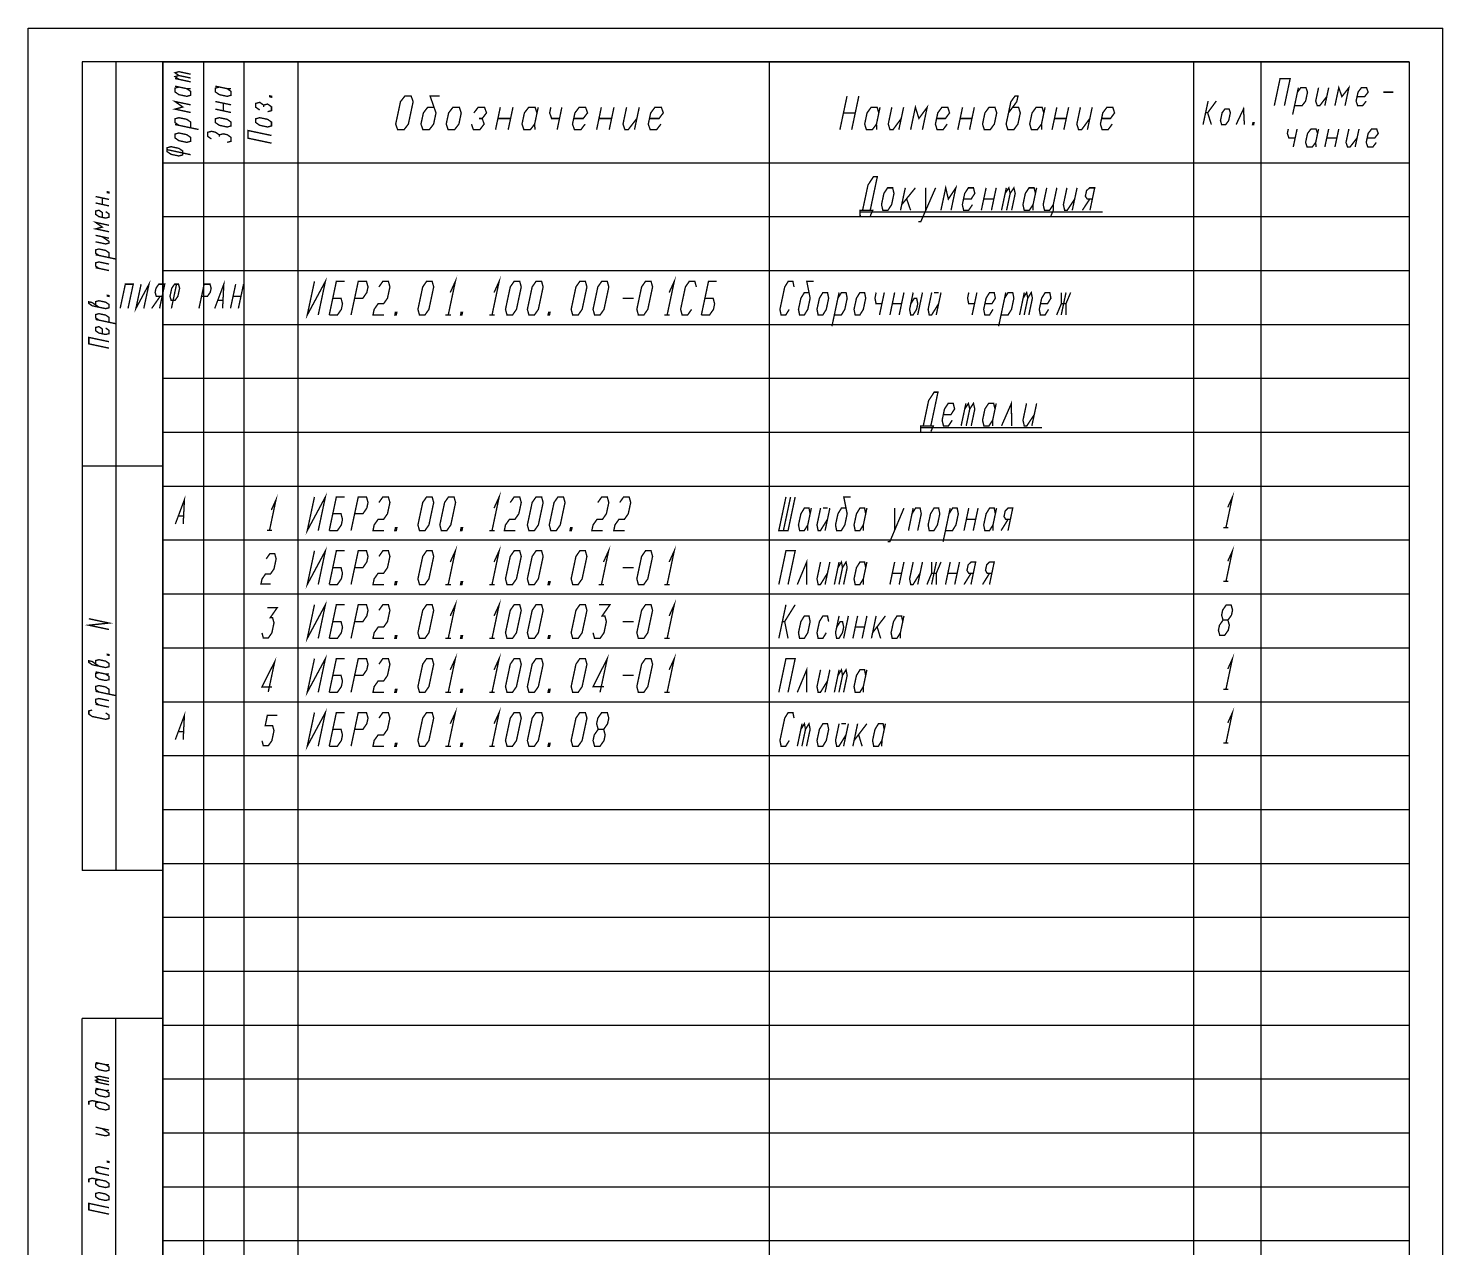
# Model space of a CAD drawing. Header units: millimetres. Extents: x 0 to 210, y 0 to 297.
# Drawn here: x 0 to 210, y 116 to 297 of the extents above; entities that cross this region are included whole.
import ezdxf

# ---------------------------------------------------------------- set-up
doc = ezdxf.new("R2010")
doc.units = ezdxf.units.MM
doc.header["$LTSCALE"] = 19.36
doc.layers.get('0').update_dxf_attribs({"linetype": 'CONTINUOUS'})

msp = doc.modelspace()

# ---------------------------------------------------------------- linework, layer by layer
at = {"color": 7, "linetype": 'CONTINUOUS'}
for p, q in [((0, 0), (0, 297)), ((0, 297), (210, 297)), ((210, 0), (210, 297)), ((20, 292), (8, 292)), ((8, 292), (8, 172)), ((13, 292), (13, 172)), ((205, 292), (20, 292)), ((20, 292), (20, 117)), ((20, 292), (20, 172)), ((20, 5), (20, 292)), ((20, 292), (205, 292)), ((26, 292), (26, 117)), ((32, 292), (32, 117)), ((40, 292), (40, 117)), ((110, 292), (110, 117)), ((173, 292), (173, 117)), ((183, 292), (183, 117)), ((205, 292), (205, 117)), ((205, 292), (205, 5)), ((205, 277), (20, 277)), ((205, 277), (20, 277)), ((20, 277), (20, 45)), ((26, 277), (26, 45)), ((32, 277), (32, 45)), ((40, 277), (40, 45)), ((110, 277), (110, 45)), ((173, 277), (173, 45)), ((183, 277), (183, 45)), ((205, 277), (205, 45)), ((205, 269), (20, 269)), ((205, 269), (20, 269)), ((205, 261), (20, 261)), ((205, 261), (20, 261)), ((205, 253), (20, 253)), ((205, 253), (20, 253)), ((205, 245), (20, 245)), ((205, 245), (20, 245)), ((205, 237), (20, 237)), ((205, 237), (20, 237)), ((20, 232), (8, 232)), ((205, 229), (20, 229)), ((205, 229), (20, 229)), ((205, 221), (20, 221)), ((205, 221), (20, 221)), ((205, 213), (20, 213)), ((205, 213), (20, 213)), ((205, 205), (20, 205)), ((205, 205), (20, 205)), ((205, 197), (20, 197)), ((205, 197), (20, 197)), ((205, 189), (20, 189)), ((205, 189), (20, 189)), ((205, 181), (20, 181)), ((205, 181), (20, 181)), ((205, 173), (20, 173)), ((205, 173), (20, 173)), ((20, 172), (8, 172)), ((205, 165), (20, 165)), ((205, 165), (20, 165)), ((205, 157), (20, 157)), ((205, 157), (20, 157)), ((20, 150), (8, 150)), ((8, 5), (8, 150)), ((13, 5), (13, 150)), ((20, 5), (20, 150)), ((205, 149), (20, 149)), ((205, 149), (20, 149)), ((205, 141), (20, 141)), ((205, 141), (20, 141)), ((205, 133), (20, 133)), ((205, 133), (20, 133)), ((205, 125), (20, 125)), ((205, 125), (20, 125)), ((205, 117), (20, 117)), ((205, 117), (20, 117))]:
    msp.add_line(p, q, dxfattribs=at)
at = {"color": 2, "linetype": 'CONTINUOUS', "const_width": 0.2}
for points in [[(22.36, 289.99), (21.78, 290.4), (22.36, 290.56), (24.11, 290.19)], [(22.36, 289.42), (21.78, 289.83), (22.36, 289.99), (24.11, 289.62)], [(24.11, 289.05), (21.78, 289.55)], [(21.78, 288.41), (23.53, 288.04), (24.11, 288.05)], [(22.36, 288.28), (21.78, 288.12), (21.78, 287.56), (22.36, 287.15), (23.53, 286.9), (24.11, 287.06), (24.11, 287.63), (23.53, 288.04)], [(27.78, 288.41), (29.53, 288.04), (30.11, 288.05)], [(28.36, 288.28), (27.78, 288.12), (27.78, 287.56), (28.36, 287.15), (29.53, 286.9), (30.11, 287.06), (30.11, 287.63), (29.53, 288.04)], [(185, 285.52), (185.85, 289.52), (187.35, 289.52), (186.5, 285.52)], [(187.72, 284.19), (188.57, 288.19)], [(188, 285.52), (189.12, 285.52), (189.64, 286.19), (189.93, 287.52), (189.69, 288.19), (188.94, 288.19), (188.43, 287.52)], [(191.57, 288.19), (191.14, 286.19), (191.38, 285.52), (191.75, 285.52), (192.78, 286.86)], [(193.07, 288.19), (192.5, 285.52)], [(194, 285.52), (194.57, 288.19), (195.03, 286.86), (196.07, 288.19), (195.5, 285.52)], [(197.28, 286.86), (198.41, 286.86), (198.93, 287.52), (198.69, 288.19), (197.94, 288.19), (197.43, 287.52), (197.14, 286.19), (197.37, 285.52), (198.12, 285.52), (198.64, 286.19)], [(24.11, 284.5), (21.78, 285), (22.94, 285.32), (21.78, 286.13), (24.11, 285.64)], [(27.78, 286.13), (30.11, 285.64)], [(28.94, 284.75), (28.94, 285.89)], [(35.53, 284.62), (36.11, 284.78), (36.11, 285.35), (35.53, 285.76), (34.94, 285.6), (34.36, 286.01), (33.78, 285.85), (33.78, 285.28), (34.36, 284.87)], [(34.94, 285.32), (34.94, 285.6)], [(36.11, 286.92), (36.11, 286.78), (35.82, 286.84), (35.82, 286.98), (36.11, 286.92)], [(54.84, 281.94), (54.55, 282.78), (55.26, 286.11), (55.91, 286.94), (56.84, 286.94), (57.14, 286.11), (56.43, 282.78), (55.78, 281.94), (54.84, 281.94)], [(60.24, 285.28), (59.3, 285.28), (58.66, 284.44), (58.3, 282.78), (58.59, 281.94), (59.53, 281.94), (60.18, 282.78), (60.53, 284.44), (59.66, 286.94), (61.06, 286.94)], [(120.5, 281.94), (121.56, 286.94)], [(123.31, 286.94), (122.25, 281.94)], [(131, 281.94), (131.71, 285.28), (132.23, 283.61), (133.46, 285.28), (132.75, 281.94)], [(145.53, 284.44), (146.76, 286.11), (146.94, 286.94), (146.5, 286.94), (145.89, 286.11), (145.18, 282.78), (145.44, 281.94), (146.31, 281.94), (146.93, 282.78), (147.28, 284.44), (147.02, 285.28), (146.15, 285.28)], [(174.42, 282.71), (175.17, 286.21)], [(174.8, 284.46), (175.1, 284.46), (176.39, 286.21)], [(201.18, 287.52), (202.68, 287.52)], [(24.11, 282.23), (24.11, 283.08), (23.53, 283.49), (22.36, 283.73), (21.78, 283.57), (21.78, 283.01), (22.36, 282.6)], [(30.11, 284.5), (27.78, 285)], [(29.53, 282.35), (30.11, 282.51), (30.11, 283.08), (29.53, 283.49), (28.36, 283.73), (27.78, 283.57), (27.78, 283.01), (28.36, 282.6), (29.53, 282.35)], [(35.53, 282.35), (36.11, 282.51), (36.11, 283.08), (35.53, 283.49), (34.36, 283.73), (33.78, 283.57), (33.78, 283.01), (34.36, 282.6), (35.53, 282.35)], [(62.05, 282.78), (62.34, 281.94), (63.28, 281.94), (63.93, 282.78), (64.28, 284.44), (63.99, 285.28), (63.05, 285.28), (62.41, 284.44), (62.05, 282.78)], [(65.8, 282.78), (66.09, 281.94), (67.03, 281.94), (67.68, 282.78), (67.39, 283.61), (68.03, 284.44), (67.74, 285.28), (66.8, 285.28), (66.16, 284.44)], [(66.92, 283.61), (67.39, 283.61)], [(69.37, 281.94), (70.08, 285.28)], [(69.73, 283.61), (71.6, 283.61)], [(71.96, 285.28), (71.25, 281.94)], [(75.53, 284.44), (75.24, 285.28), (74.3, 285.28), (73.66, 284.44), (73.3, 282.78), (73.59, 281.94), (74.53, 281.94), (75.18, 282.78)], [(75.71, 285.28), (75.18, 282.78), (75.23, 281.94)], [(77.58, 285.28), (77.41, 284.44), (77.7, 283.61), (78.87, 283.61)], [(79.22, 285.28), (78.52, 281.94)], [(80.98, 283.61), (82.39, 283.61), (83.03, 284.44), (82.74, 285.28), (81.8, 285.28), (81.16, 284.44), (80.8, 282.78), (81.09, 281.94), (82.03, 281.94), (82.68, 282.78)], [(84.38, 281.94), (85.08, 285.28)], [(84.73, 283.61), (86.6, 283.61)], [(86.96, 285.28), (86.25, 281.94)], [(88.83, 285.28), (88.3, 282.78), (88.59, 281.94), (89.06, 281.94), (90.35, 283.61)], [(90.71, 285.28), (90, 281.94)], [(92.23, 283.61), (93.64, 283.61), (94.28, 284.44), (93.99, 285.28), (93.05, 285.28), (92.41, 284.44), (92.05, 282.78), (92.34, 281.94), (93.28, 281.94), (93.93, 282.78)], [(121.03, 284.44), (122.78, 284.44)], [(126.28, 284.44), (126.02, 285.28), (125.15, 285.28), (124.53, 284.44), (124.18, 282.78), (124.44, 281.94), (125.31, 281.94), (125.93, 282.78)], [(126.46, 285.28), (125.93, 282.78), (125.97, 281.94)], [(128.21, 285.28), (127.68, 282.78), (127.94, 281.94), (128.38, 281.94), (129.6, 283.61)], [(129.96, 285.28), (129.25, 281.94)], [(134.85, 283.61), (136.17, 283.61), (136.78, 284.44), (136.52, 285.28), (135.65, 285.28), (135.03, 284.44), (134.68, 282.78), (134.94, 281.94), (135.81, 281.94), (136.43, 282.78)], [(138, 281.94), (138.71, 285.28)], [(138.35, 283.61), (140.1, 283.61)], [(140.46, 285.28), (139.75, 281.94)], [(141.68, 282.78), (141.94, 281.94), (142.81, 281.94), (143.43, 282.78), (143.78, 284.44), (143.52, 285.28), (142.65, 285.28), (142.03, 284.44), (141.68, 282.78)], [(150.78, 284.44), (150.52, 285.28), (149.65, 285.28), (149.03, 284.44), (148.68, 282.78), (148.94, 281.94), (149.81, 281.94), (150.43, 282.78)], [(150.96, 285.28), (150.43, 282.78), (150.47, 281.94)], [(152, 281.94), (152.71, 285.28)], [(152.35, 283.61), (154.1, 283.61)], [(154.46, 285.28), (153.75, 281.94)], [(156.21, 285.28), (155.68, 282.78), (155.94, 281.94), (156.38, 281.94), (157.6, 283.61)], [(157.96, 285.28), (157.25, 281.94)], [(159.35, 283.61), (160.67, 283.61), (161.28, 284.44), (161.02, 285.28), (160.15, 285.28), (159.53, 284.44), (159.18, 282.78), (159.44, 281.94), (160.31, 281.94), (160.93, 282.78)], [(175.65, 282.71), (175.1, 284.46)], [(177, 283.29), (177.18, 282.71), (177.79, 282.71), (178.22, 283.29), (178.47, 284.46), (178.29, 285.04), (177.68, 285.04), (177.25, 284.46), (177, 283.29)], [(179.33, 282.71), (180.43, 285.04), (180.55, 282.71)], [(25.28, 281.98), (21.78, 282.72)], [(23.53, 280.07), (24.11, 280.23), (24.11, 280.8), (23.53, 281.21), (22.36, 281.46), (21.78, 281.3), (21.78, 280.73), (22.36, 280.32), (23.53, 280.07)], [(29.53, 280.07), (30.11, 280.23), (30.11, 280.8), (29.53, 281.21), (28.94, 281.34), (28.36, 281.18), (27.78, 281.58), (27.19, 281.71), (26.61, 281.55), (26.61, 280.98), (27.19, 280.57)], [(36.11, 279.95), (32.61, 280.69), (32.61, 281.83), (36.11, 281.09)], [(181.93, 282.71), (181.77, 282.71), (181.84, 283), (181.99, 283), (181.93, 282.71)], [(187.07, 282.05), (186.93, 281.39), (187.16, 280.72), (188.1, 280.72)], [(188.38, 282.05), (187.81, 279.39)], [(191.43, 281.39), (191.19, 282.05), (190.44, 282.05), (189.93, 281.39), (189.64, 280.05), (189.87, 279.39), (190.63, 279.39), (191.14, 280.05)], [(191.57, 282.05), (191.14, 280.05), (191.19, 279.39)], [(192.5, 279.39), (193.07, 282.05)], [(194.57, 282.05), (194, 279.39)], [(196.07, 282.05), (195.64, 280.05), (195.87, 279.39), (196.25, 279.39), (197.28, 280.72)], [(197.57, 282.05), (197, 279.39)], [(198.78, 280.72), (199.91, 280.72), (200.43, 281.39), (200.19, 282.05), (199.44, 282.05), (198.93, 281.39), (198.64, 280.05), (198.88, 279.39), (199.63, 279.39), (200.14, 280.05)], [(20.61, 278.99), (20.61, 278.7), (21.19, 278.29), (22.36, 278.05), (22.94, 278.21), (22.94, 278.78), (22.36, 279.18), (21.19, 279.43), (20.61, 279.27), (20.61, 278.99), (24.11, 278.24)], [(28.36, 280.89), (28.36, 281.18)], [(192.78, 280.72), (194.28, 280.72)], [(123.87, 269.99), (124.67, 273.74), (125.5, 274.99), (126.06, 274.99), (125, 269.99)], [(126.68, 270.82), (126.88, 269.99), (127.63, 269.99), (128.18, 270.82), (128.53, 272.49), (128.33, 273.32), (127.58, 273.32), (127.03, 272.49), (126.68, 270.82)], [(130.21, 273.32), (129.5, 269.99)], [(129.68, 270.82), (131.71, 273.32)], [(132.15, 268.32), (132.52, 268.32), (134.71, 273.32)], [(133.21, 273.32), (133.25, 269.99)], [(135.5, 269.99), (136.21, 273.32), (136.6, 271.65), (137.71, 273.32), (137, 269.99)], [(138.85, 271.65), (139.98, 271.65), (140.53, 272.49), (140.33, 273.32), (139.58, 273.32), (139.03, 272.49), (138.68, 270.82), (138.87, 269.99), (139.62, 269.99), (140.18, 270.82)], [(141.5, 269.99), (142.21, 273.32)], [(143.71, 273.32), (143, 269.99)], [(144.5, 269.99), (145.21, 273.32)], [(145.03, 272.49), (145.58, 273.32), (145.78, 272.49), (145.25, 269.99)], [(145.78, 272.49), (146.33, 273.32), (146.53, 272.49), (146, 269.99)], [(149.53, 272.49), (149.33, 273.32), (148.58, 273.32), (148.03, 272.49), (147.68, 270.82), (147.87, 269.99), (148.62, 269.99), (149.18, 270.82)], [(149.71, 273.32), (149.18, 270.82), (149.19, 269.99)], [(151.21, 273.32), (150.68, 270.82), (150.88, 269.99), (151.63, 269.99), (152.18, 270.82), (152.19, 269.99), (151.82, 269.15)], [(152.71, 273.32), (152.18, 270.82)], [(154.21, 273.32), (153.68, 270.82), (153.87, 269.99), (154.25, 269.99), (155.35, 271.65)], [(155.71, 273.32), (155, 269.99)], [(157.63, 269.99), (158.33, 273.32), (157.58, 273.32), (157.12, 272.9), (156.94, 272.07), (157.23, 271.65), (157.98, 271.65)], [(9.99, 272.03), (11.99, 271.6)], [(11.99, 270.64), (9.99, 271.07)], [(10.99, 270.85), (10.99, 271.81)], [(11.99, 272.68), (11.99, 272.56), (11.74, 272.61), (11.74, 272.73), (11.99, 272.68)], [(130.42, 271.65), (131, 269.99)], [(141.85, 271.65), (143.35, 271.65)], [(156.5, 269.99), (157.6, 271.65)], [(10.99, 268.93), (10.99, 269.65), (10.49, 270), (9.99, 269.87), (9.99, 269.39), (10.49, 269.04), (11.49, 268.83), (11.99, 268.96), (11.99, 269.44), (11.49, 269.79)], [(123.51, 269.15), (123.5, 269.99), (125.38, 269.99), (125.01, 269.15)], [(123.5, 269.71), (159.5, 269.71)], [(11.99, 266.8), (9.99, 267.23), (10.99, 267.49), (9.99, 268.19), (11.99, 267.76)], [(9.99, 266.27), (11.99, 265.84)], [(9.99, 265.31), (11.49, 264.99), (11.99, 265.12), (11.99, 265.36), (10.99, 266.05)], [(11.99, 262.96), (11.99, 263.68), (11.49, 264.03), (10.49, 264.24), (9.99, 264.11), (9.99, 263.63), (10.49, 263.28)], [(12.99, 262.75), (9.99, 263.39)], [(10.49, 261.36), (9.99, 261.71), (9.99, 262.19), (10.49, 262.32), (11.99, 262)], [(11.99, 261.04), (9.99, 261.47)], [(13.64, 255.42), (14.41, 259.02), (15.58, 259.02), (14.81, 255.42)], [(16.75, 259.02), (15.98, 255.42), (17.92, 259.02), (17.15, 255.42)], [(19.49, 255.42), (20.26, 259.02), (19.38, 259.02), (18.96, 258.42), (18.83, 257.82), (19, 257.22), (19.87, 257.22)], [(22.01, 259.02), (21.72, 259.02), (21.3, 258.42), (21.04, 257.22), (21.21, 256.62), (21.79, 256.62), (22.21, 257.22), (22.47, 258.42), (22.3, 259.02), (22.01, 259.02), (21.25, 255.42)], [(25.34, 255.42), (26.11, 259.02), (26.98, 259.02), (27.15, 258.42), (27.02, 257.82), (26.6, 257.22), (25.72, 257.22)], [(27.68, 255.42), (29.03, 259.02), (28.85, 255.42)], [(30.02, 255.42), (30.79, 259.02)], [(31.96, 259.02), (31.19, 255.42)], [(42.49, 259.44), (41.42, 254.44), (44.11, 259.44), (43.05, 254.44)], [(44.68, 254.44), (45.74, 259.44), (46.96, 259.44)], [(47.92, 254.44), (48.99, 259.44), (50.21, 259.44), (50.44, 258.61), (50.26, 257.78), (49.68, 256.94), (48.46, 256.94)], [(52.06, 258.61), (52.64, 259.44), (53.46, 259.44), (53.69, 258.61), (53.33, 256.94), (52.75, 256.11), (51.94, 256.11), (51.35, 255.28), (51.18, 254.44), (52.8, 254.44)], [(58.08, 254.44), (57.85, 255.28), (58.56, 258.61), (59.14, 259.44), (59.96, 259.44), (60.19, 258.61), (59.48, 255.28), (58.89, 254.44), (58.08, 254.44)], [(62.65, 257.78), (63.41, 259.44), (62.35, 254.44)], [(69.15, 257.78), (69.91, 259.44), (68.85, 254.44)], [(71.08, 254.44), (70.85, 255.28), (71.56, 258.61), (72.14, 259.44), (72.96, 259.44), (73.19, 258.61), (72.48, 255.28), (71.89, 254.44), (71.08, 254.44)], [(74.33, 254.44), (74.1, 255.28), (74.81, 258.61), (75.39, 259.44), (76.21, 259.44), (76.44, 258.61), (75.73, 255.28), (75.14, 254.44), (74.33, 254.44)], [(80.83, 254.44), (80.6, 255.28), (81.31, 258.61), (81.89, 259.44), (82.71, 259.44), (82.94, 258.61), (82.23, 255.28), (81.64, 254.44), (80.83, 254.44)], [(84.08, 254.44), (83.85, 255.28), (84.56, 258.61), (85.14, 259.44), (85.96, 259.44), (86.19, 258.61), (85.48, 255.28), (84.89, 254.44), (84.08, 254.44)], [(90.58, 254.44), (90.35, 255.28), (91.06, 258.61), (91.64, 259.44), (92.46, 259.44), (92.69, 258.61), (91.98, 255.28), (91.39, 254.44), (90.58, 254.44)], [(95.15, 257.78), (95.91, 259.44), (94.85, 254.44)], [(99.19, 258.61), (98.96, 259.44), (98.14, 259.44), (97.56, 258.61), (96.85, 255.28), (97.08, 254.44), (97.89, 254.44), (98.48, 255.28)], [(99.93, 254.44), (100.99, 259.44), (102.21, 259.44)], [(113.69, 258.61), (113.52, 259.44), (112.83, 259.44), (112.31, 258.61), (111.6, 255.28), (111.77, 254.44), (112.46, 254.44), (112.98, 255.28)], [(115.91, 257.78), (115.23, 257.78), (114.71, 256.94), (114.35, 255.28), (114.52, 254.44), (115.21, 254.44), (115.73, 255.28), (116.08, 256.94), (115.58, 259.44), (116.61, 259.44)], [(10.49, 255.6), (9.49, 256.29), (8.99, 256.4), (8.99, 256.16), (9.49, 255.81), (11.49, 255.39), (11.99, 255.52), (11.99, 256), (11.49, 256.35), (10.49, 256.56), (9.99, 256.43), (9.99, 255.95)], [(11.99, 257.32), (11.99, 257.2), (11.74, 257.25), (11.74, 257.37), (11.99, 257.32)], [(18.32, 255.42), (19.58, 257.22)], [(28.23, 256.62), (28.81, 256.62)], [(30.4, 257.22), (31.57, 257.22)], [(44.68, 254.44), (45.89, 254.44), (46.48, 255.28), (46.65, 256.11), (46.43, 256.94), (45.21, 256.94)], [(88.27, 256.94), (89.89, 256.94)], [(99.93, 254.44), (101.14, 254.44), (101.73, 255.28), (101.9, 256.11), (101.68, 256.94), (100.46, 256.94)], [(117.1, 255.28), (117.27, 254.44), (117.96, 254.44), (118.48, 255.28), (118.83, 256.94), (118.66, 257.78), (117.98, 257.78), (117.46, 256.94), (117.1, 255.28)], [(119.32, 252.78), (120.38, 257.78)], [(119.68, 254.44), (120.71, 254.44), (121.23, 255.28), (121.58, 256.94), (121.41, 257.78), (120.73, 257.78), (120.21, 256.94)], [(122.6, 255.28), (122.77, 254.44), (123.46, 254.44), (123.98, 255.28), (124.33, 256.94), (124.16, 257.78), (123.48, 257.78), (122.96, 256.94), (122.6, 255.28)], [(125.88, 257.78), (125.71, 256.94), (125.87, 256.11), (126.73, 256.11)], [(127.09, 257.78), (126.38, 254.44)], [(127.93, 254.44), (128.63, 257.78)], [(128.28, 256.11), (129.65, 256.11)], [(130.01, 257.78), (129.3, 254.44)], [(131.38, 257.78), (130.85, 255.28), (131.02, 254.44), (131.36, 254.44), (131.88, 255.28), (132.06, 256.11), (131.89, 256.94), (131.55, 256.94), (131.03, 256.11)], [(132.76, 257.78), (132.05, 254.44)], [(134.13, 257.78), (133.6, 255.28), (133.77, 254.44), (134.11, 254.44), (135.15, 256.11)], [(134.48, 257.78), (135.16, 257.78)], [(135.51, 257.78), (134.8, 254.44)], [(139.63, 257.78), (139.46, 256.94), (139.62, 256.11), (140.48, 256.11)], [(140.84, 257.78), (140.13, 254.44)], [(142.03, 256.11), (143.06, 256.11), (143.58, 256.94), (143.41, 257.78), (142.73, 257.78), (142.21, 256.94), (141.85, 255.28), (142.02, 254.44), (142.71, 254.44), (143.23, 255.28)], [(144.07, 252.78), (145.13, 257.78)], [(144.43, 254.44), (145.46, 254.44), (145.98, 255.28), (146.33, 256.94), (146.16, 257.78), (145.48, 257.78), (144.96, 256.94)], [(147.18, 254.44), (147.88, 257.78)], [(147.71, 256.94), (148.23, 257.78), (148.39, 256.94), (147.86, 254.44)], [(148.39, 256.94), (148.91, 257.78), (149.08, 256.94), (148.55, 254.44)], [(150.28, 256.11), (151.31, 256.11), (151.83, 256.94), (151.66, 257.78), (150.98, 257.78), (150.46, 256.94), (150.1, 255.28), (150.27, 254.44), (150.96, 254.44), (151.48, 255.28)], [(152.68, 254.44), (153.37, 256.11), (153.38, 257.78)], [(154.07, 257.78), (153.36, 254.44)], [(153.37, 256.11), (154.06, 256.11)], [(154.76, 257.78), (154.06, 256.11), (154.05, 254.44)], [(11.99, 253.36), (11.99, 254.08), (11.49, 254.43), (10.49, 254.64), (9.99, 254.51), (9.99, 254.03), (10.49, 253.68)], [(54.63, 254.44), (54.42, 254.44), (54.51, 254.86), (54.72, 254.86), (54.63, 254.44)], [(61.94, 254.44), (62.75, 254.44)], [(64.38, 254.44), (64.18, 254.44), (64.26, 254.86), (64.47, 254.86), (64.38, 254.44)], [(68.44, 254.44), (69.25, 254.44)], [(77.38, 254.44), (77.17, 254.44), (77.26, 254.86), (77.47, 254.86), (77.38, 254.44)], [(94.44, 254.44), (95.25, 254.44)], [(12.99, 253.15), (9.99, 253.79)], [(10.99, 251.65), (10.99, 252.37), (10.49, 252.72), (9.99, 252.59), (9.99, 252.11), (10.49, 251.76), (11.49, 251.55), (11.99, 251.68), (11.99, 252.16), (11.49, 252.51)], [(11.99, 249.52), (8.99, 250.16), (8.99, 251.12), (11.99, 250.48)], [(132.88, 237.99), (133.67, 241.74), (134.5, 242.99), (135.06, 242.99), (134, 237.99)], [(139.03, 240.49), (139.58, 241.32), (139.78, 240.49), (139.25, 237.99)], [(139.78, 240.49), (140.33, 241.32), (140.53, 240.49), (140, 237.99)], [(144.5, 237.99), (145.96, 241.32), (146, 237.99)], [(135.85, 239.65), (136.98, 239.65), (137.53, 240.49), (137.33, 241.32), (136.58, 241.32), (136.03, 240.49), (135.68, 238.82), (135.88, 237.99), (136.62, 237.99), (137.18, 238.82)], [(138.5, 237.99), (139.21, 241.32)], [(143.53, 240.49), (143.33, 241.32), (142.58, 241.32), (142.03, 240.49), (141.68, 238.82), (141.88, 237.99), (142.63, 237.99), (143.18, 238.82)], [(143.71, 241.32), (143.18, 238.82), (143.19, 237.99)], [(148.21, 241.32), (147.68, 238.82), (147.87, 237.99), (148.25, 237.99), (149.35, 239.65)], [(149.71, 241.32), (149, 237.99)], [(132.51, 237.15), (132.5, 237.99), (134.38, 237.99), (134.01, 237.15)], [(132.5, 237.71), (150.5, 237.71)], [(21.83, 223.42), (23.18, 227.02), (23, 223.42)], [(36.09, 225.5), (36.77, 227), (35.82, 222.5)], [(42.49, 227.44), (41.42, 222.44), (44.11, 227.44), (43.05, 222.44)], [(44.68, 222.44), (45.74, 227.44), (46.96, 227.44)], [(47.92, 222.44), (48.99, 227.44), (50.21, 227.44), (50.44, 226.61), (50.26, 225.78), (49.68, 224.94), (48.46, 224.94)], [(52.06, 226.61), (52.64, 227.44), (53.46, 227.44), (53.69, 226.61), (53.33, 224.94), (52.75, 224.11), (51.94, 224.11), (51.35, 223.28), (51.18, 222.44), (52.8, 222.44)], [(58.08, 222.44), (57.85, 223.28), (58.56, 226.61), (59.14, 227.44), (59.96, 227.44), (60.19, 226.61), (59.48, 223.28), (58.89, 222.44), (58.08, 222.44)], [(61.33, 222.44), (61.1, 223.28), (61.81, 226.61), (62.39, 227.44), (63.21, 227.44), (63.44, 226.61), (62.73, 223.28), (62.14, 222.44), (61.33, 222.44)], [(69.15, 225.78), (69.91, 227.44), (68.85, 222.44)], [(71.56, 226.61), (72.14, 227.44), (72.96, 227.44), (73.19, 226.61), (72.83, 224.94), (72.25, 224.11), (71.44, 224.11), (70.85, 223.28), (70.68, 222.44), (72.3, 222.44)], [(74.33, 222.44), (74.1, 223.28), (74.81, 226.61), (75.39, 227.44), (76.21, 227.44), (76.44, 226.61), (75.73, 223.28), (75.14, 222.44), (74.33, 222.44)], [(77.58, 222.44), (77.35, 223.28), (78.06, 226.61), (78.64, 227.44), (79.46, 227.44), (79.69, 226.61), (78.98, 223.28), (78.39, 222.44), (77.58, 222.44)], [(84.56, 226.61), (85.14, 227.44), (85.96, 227.44), (86.19, 226.61), (85.83, 224.94), (85.25, 224.11), (84.44, 224.11), (83.85, 223.28), (83.67, 222.44), (85.3, 222.44)], [(87.81, 226.61), (88.39, 227.44), (89.21, 227.44), (89.44, 226.61), (89.08, 224.94), (88.5, 224.11), (87.69, 224.11), (87.1, 223.28), (86.93, 222.44), (88.55, 222.44)], [(112.49, 227.44), (111.43, 222.44), (112.8, 222.44), (113.86, 227.44)], [(113.18, 227.44), (112.11, 222.44)], [(121.41, 225.78), (120.73, 225.78), (120.21, 224.94), (119.85, 223.28), (120.02, 222.44), (120.71, 222.44), (121.23, 223.28), (121.58, 224.94), (121.08, 227.44), (122.11, 227.44)], [(178.09, 225.9), (178.77, 227.4), (177.82, 222.9)], [(22.38, 224.62), (22.96, 224.62)], [(44.68, 222.44), (45.89, 222.44), (46.48, 223.28), (46.65, 224.11), (46.43, 224.94), (45.21, 224.94)], [(116.08, 224.94), (115.91, 225.78), (115.23, 225.78), (114.71, 224.94), (114.35, 223.28), (114.52, 222.44), (115.21, 222.44), (115.73, 223.28)], [(116.26, 225.78), (115.73, 223.28), (115.72, 222.44)], [(117.63, 225.78), (117.1, 223.28), (117.27, 222.44), (117.61, 222.44), (118.65, 224.11)], [(117.98, 225.78), (118.66, 225.78)], [(119.01, 225.78), (118.3, 222.44)], [(124.33, 224.94), (124.16, 225.78), (123.48, 225.78), (122.96, 224.94), (122.6, 223.28), (122.77, 222.44), (123.46, 222.44), (123.98, 223.28)], [(124.51, 225.78), (123.98, 223.28), (123.97, 222.44)], [(127.57, 220.78), (127.91, 220.78), (130.01, 225.78)], [(128.63, 225.78), (128.61, 222.44)], [(130.68, 222.44), (131.38, 225.78)], [(131.21, 224.94), (131.73, 225.78), (132.41, 225.78), (132.58, 224.94), (132.05, 222.44)], [(133.6, 223.28), (133.77, 222.44), (134.46, 222.44), (134.98, 223.28), (135.33, 224.94), (135.16, 225.78), (134.48, 225.78), (133.96, 224.94), (133.6, 223.28)], [(135.82, 220.78), (136.88, 225.78)], [(136.18, 222.44), (137.21, 222.44), (137.73, 223.28), (138.08, 224.94), (137.91, 225.78), (137.23, 225.78), (136.71, 224.94)], [(138.93, 222.44), (139.63, 225.78)], [(141.01, 225.78), (140.3, 222.44)], [(143.58, 224.94), (143.41, 225.78), (142.73, 225.78), (142.21, 224.94), (141.85, 223.28), (142.02, 222.44), (142.71, 222.44), (143.23, 223.28)], [(143.76, 225.78), (143.23, 223.28), (143.22, 222.44)], [(145.46, 222.44), (146.16, 225.78), (145.48, 225.78), (145.04, 225.36), (144.87, 224.53), (145.12, 224.11), (145.81, 224.11)], [(54.63, 222.44), (54.42, 222.44), (54.51, 222.86), (54.72, 222.86), (54.63, 222.44)], [(64.38, 222.44), (64.18, 222.44), (64.26, 222.86), (64.47, 222.86), (64.38, 222.44)], [(80.63, 222.44), (80.43, 222.44), (80.51, 222.86), (80.72, 222.86), (80.63, 222.44)], [(139.28, 224.11), (140.65, 224.11)], [(144.43, 222.44), (145.47, 224.11)], [(177.45, 222.9), (178.18, 222.9)], [(35.45, 222.5), (36.18, 222.5)], [(68.44, 222.44), (69.25, 222.44)], [(35.33, 218.25), (35.86, 219), (36.59, 219), (36.8, 218.25), (36.48, 216.75), (35.95, 216), (35.22, 216), (34.7, 215.25), (34.54, 214.5), (36, 214.5)], [(42.49, 219.44), (41.42, 214.44), (44.11, 219.44), (43.05, 214.44)], [(44.68, 214.44), (45.74, 219.44), (46.96, 219.44)], [(47.92, 214.44), (48.99, 219.44), (50.21, 219.44), (50.44, 218.61), (50.26, 217.78), (49.68, 216.94), (48.46, 216.94)], [(52.06, 218.61), (52.64, 219.44), (53.46, 219.44), (53.69, 218.61), (53.33, 216.94), (52.75, 216.11), (51.94, 216.11), (51.35, 215.28), (51.18, 214.44), (52.8, 214.44)], [(58.08, 214.44), (57.85, 215.28), (58.56, 218.61), (59.14, 219.44), (59.96, 219.44), (60.19, 218.61), (59.48, 215.28), (58.89, 214.44), (58.08, 214.44)], [(62.65, 217.78), (63.41, 219.44), (62.35, 214.44)], [(69.15, 217.78), (69.91, 219.44), (68.85, 214.44)], [(71.08, 214.44), (70.85, 215.28), (71.56, 218.61), (72.14, 219.44), (72.96, 219.44), (73.19, 218.61), (72.48, 215.28), (71.89, 214.44), (71.08, 214.44)], [(74.33, 214.44), (74.1, 215.28), (74.81, 218.61), (75.39, 219.44), (76.21, 219.44), (76.44, 218.61), (75.73, 215.28), (75.14, 214.44), (74.33, 214.44)], [(80.83, 214.44), (80.6, 215.28), (81.31, 218.61), (81.89, 219.44), (82.71, 219.44), (82.94, 218.61), (82.23, 215.28), (81.64, 214.44), (80.83, 214.44)], [(85.4, 217.78), (86.16, 219.44), (85.1, 214.44)], [(90.58, 214.44), (90.35, 215.28), (91.06, 218.61), (91.64, 219.44), (92.46, 219.44), (92.69, 218.61), (91.98, 215.28), (91.39, 214.44), (90.58, 214.44)], [(95.15, 217.78), (95.91, 219.44), (94.85, 214.44)], [(111.43, 214.44), (112.49, 219.44), (113.86, 219.44), (112.8, 214.44)], [(178.09, 217.9), (178.77, 219.4), (177.82, 214.9)], [(44.68, 214.44), (45.89, 214.44), (46.48, 215.28), (46.65, 216.11), (46.43, 216.94), (45.21, 216.94)], [(88.27, 216.94), (89.89, 216.94)], [(114.18, 214.44), (115.57, 217.78), (115.55, 214.44)], [(117.63, 217.78), (117.1, 215.28), (117.27, 214.44), (117.61, 214.44), (118.65, 216.11)], [(119.01, 217.78), (118.3, 214.44)], [(119.68, 214.44), (120.38, 217.78)], [(120.21, 216.94), (120.73, 217.78), (120.89, 216.94), (120.36, 214.44)], [(120.89, 216.94), (121.41, 217.78), (121.58, 216.94), (121.05, 214.44)], [(124.33, 216.94), (124.16, 217.78), (123.48, 217.78), (122.96, 216.94), (122.6, 215.28), (122.77, 214.44), (123.46, 214.44), (123.98, 215.28)], [(124.51, 217.78), (123.98, 215.28), (123.97, 214.44)], [(127.93, 214.44), (128.63, 217.78)], [(130.01, 217.78), (129.3, 214.44)], [(131.38, 217.78), (130.85, 215.28), (131.02, 214.44), (131.36, 214.44), (132.4, 216.11)], [(132.76, 217.78), (132.05, 214.44)], [(133.43, 214.44), (134.12, 216.11), (134.13, 217.78)], [(134.82, 217.78), (134.11, 214.44)], [(135.51, 217.78), (134.81, 216.11), (134.8, 214.44)], [(136.18, 214.44), (136.88, 217.78)], [(138.26, 217.78), (137.55, 214.44)], [(139.96, 214.44), (140.66, 217.78), (139.98, 217.78), (139.54, 217.36), (139.37, 216.53), (139.62, 216.11), (140.31, 216.11)], [(142.71, 214.44), (143.41, 217.78), (142.73, 217.78), (142.29, 217.36), (142.12, 216.53), (142.37, 216.11), (143.06, 216.11)], [(54.63, 214.44), (54.42, 214.44), (54.51, 214.86), (54.72, 214.86), (54.63, 214.44)], [(61.94, 214.44), (62.75, 214.44)], [(64.38, 214.44), (64.18, 214.44), (64.26, 214.86), (64.47, 214.86), (64.38, 214.44)], [(68.44, 214.44), (69.25, 214.44)], [(77.38, 214.44), (77.17, 214.44), (77.26, 214.86), (77.47, 214.86), (77.38, 214.44)], [(84.69, 214.44), (85.5, 214.44)], [(94.44, 214.44), (95.25, 214.44)], [(128.28, 216.11), (129.65, 216.11)], [(134.12, 216.11), (134.81, 216.11)], [(136.53, 216.11), (137.9, 216.11)], [(138.93, 214.44), (139.97, 216.11)], [(141.68, 214.44), (142.72, 216.11)], [(177.45, 214.9), (178.18, 214.9)], [(42.49, 211.44), (41.42, 206.44), (44.11, 211.44), (43.05, 206.44)], [(62.65, 209.78), (63.41, 211.44), (62.35, 206.44)], [(69.15, 209.78), (69.91, 211.44), (68.85, 206.44)], [(95.15, 209.78), (95.91, 211.44), (94.85, 206.44)], [(35.49, 211), (36.96, 211), (35.91, 209.5), (36.27, 209.5), (36.48, 208.75), (36.16, 207.25), (35.63, 206.5), (34.9, 206.5), (34.7, 207.25)], [(44.68, 206.44), (45.74, 211.44), (46.96, 211.44)], [(47.92, 206.44), (48.99, 211.44), (50.21, 211.44), (50.44, 210.61), (50.26, 209.78), (49.68, 208.94), (48.46, 208.94)], [(52.06, 210.61), (52.64, 211.44), (53.46, 211.44), (53.69, 210.61), (53.33, 208.94), (52.75, 208.11), (51.94, 208.11), (51.35, 207.28), (51.18, 206.44), (52.8, 206.44)], [(58.08, 206.44), (57.85, 207.28), (58.56, 210.61), (59.14, 211.44), (59.96, 211.44), (60.19, 210.61), (59.48, 207.28), (58.89, 206.44), (58.08, 206.44)], [(71.08, 206.44), (70.85, 207.28), (71.56, 210.61), (72.14, 211.44), (72.96, 211.44), (73.19, 210.61), (72.48, 207.28), (71.89, 206.44), (71.08, 206.44)], [(74.33, 206.44), (74.1, 207.28), (74.81, 210.61), (75.39, 211.44), (76.21, 211.44), (76.44, 210.61), (75.73, 207.28), (75.14, 206.44), (74.33, 206.44)], [(80.83, 206.44), (80.6, 207.28), (81.31, 210.61), (81.89, 211.44), (82.71, 211.44), (82.94, 210.61), (82.23, 207.28), (81.64, 206.44), (80.83, 206.44)], [(84.74, 211.44), (86.36, 211.44), (85.2, 209.78), (85.6, 209.78), (85.83, 208.94), (85.48, 207.28), (84.89, 206.44), (84.08, 206.44), (83.85, 207.28)], [(90.58, 206.44), (90.35, 207.28), (91.06, 210.61), (91.64, 211.44), (92.46, 211.44), (92.69, 210.61), (91.98, 207.28), (91.39, 206.44), (90.58, 206.44)], [(111.43, 206.44), (112.49, 211.44)], [(111.96, 208.94), (112.3, 208.94), (113.86, 211.44)], [(178.11, 209.15), (178.64, 209.9), (178.8, 210.65), (178.59, 211.4), (177.86, 211.4), (177.33, 210.65), (177.18, 209.9), (177.38, 209.15)], [(11.99, 207.76), (8.99, 208.4), (11.99, 208.72), (8.99, 209.36)], [(44.68, 206.44), (45.89, 206.44), (46.48, 207.28), (46.65, 208.11), (46.43, 208.94), (45.21, 208.94)], [(88.27, 208.94), (89.89, 208.94)], [(112.8, 206.44), (112.3, 208.94)], [(114.35, 207.28), (114.52, 206.44), (115.21, 206.44), (115.73, 207.28), (116.08, 208.94), (115.91, 209.78), (115.23, 209.78), (114.71, 208.94), (114.35, 207.28)], [(118.83, 208.94), (118.66, 209.78), (117.98, 209.78), (117.46, 208.94), (117.1, 207.28), (117.27, 206.44), (117.96, 206.44), (118.48, 207.28)], [(120.38, 209.78), (119.85, 207.28), (120.02, 206.44), (120.36, 206.44), (120.88, 207.28), (121.06, 208.11), (120.89, 208.94), (120.55, 208.94), (120.03, 208.11)], [(121.76, 209.78), (121.05, 206.44)], [(122.43, 206.44), (123.13, 209.78)], [(122.78, 208.11), (124.15, 208.11)], [(124.51, 209.78), (123.8, 206.44)], [(125.88, 209.78), (125.18, 206.44)], [(125.35, 207.28), (127.26, 209.78)], [(126.04, 208.11), (126.55, 206.44)], [(129.83, 208.94), (129.66, 209.78), (128.98, 209.78), (128.46, 208.94), (128.1, 207.28), (128.27, 206.44), (128.96, 206.44), (129.48, 207.28)], [(130.01, 209.78), (129.48, 207.28), (129.47, 206.44)], [(176.9, 206.9), (177.63, 206.9), (178.16, 207.65), (178.32, 208.4), (178.11, 209.15), (177.38, 209.15), (176.86, 208.4), (176.7, 207.65), (176.9, 206.9)], [(54.63, 206.44), (54.42, 206.44), (54.51, 206.86), (54.72, 206.86), (54.63, 206.44)], [(61.94, 206.44), (62.75, 206.44)], [(64.38, 206.44), (64.18, 206.44), (64.26, 206.86), (64.47, 206.86), (64.38, 206.44)], [(68.44, 206.44), (69.25, 206.44)], [(77.38, 206.44), (77.17, 206.44), (77.26, 206.86), (77.47, 206.86), (77.38, 206.44)], [(94.44, 206.44), (95.25, 206.44)], [(11.99, 204.04), (11.99, 203.92), (11.74, 203.97), (11.74, 204.09), (11.99, 204.04)], [(35.63, 198.5), (36.59, 203), (34.7, 199.25), (36.16, 199.25)], [(42.49, 203.44), (41.42, 198.44), (44.11, 203.44), (43.05, 198.44)], [(62.65, 201.78), (63.41, 203.44), (62.35, 198.44)], [(69.15, 201.78), (69.91, 203.44), (68.85, 198.44)], [(84.89, 198.44), (85.96, 203.44), (83.85, 199.28), (85.48, 199.28)], [(95.15, 201.78), (95.91, 203.44), (94.85, 198.44)], [(178.09, 201.9), (178.77, 203.4), (177.82, 198.9)], [(10.49, 202.32), (9.49, 203.01), (8.99, 203.12), (8.99, 202.88), (9.49, 202.53), (11.49, 202.11), (11.99, 202.24), (11.99, 202.72), (11.49, 203.07), (10.49, 203.28), (9.99, 203.15), (9.99, 202.67)], [(44.68, 198.44), (45.74, 203.44), (46.96, 203.44)], [(47.92, 198.44), (48.99, 203.44), (50.21, 203.44), (50.44, 202.61), (50.26, 201.78), (49.68, 200.94), (48.46, 200.94)], [(52.06, 202.61), (52.64, 203.44), (53.46, 203.44), (53.69, 202.61), (53.33, 200.94), (52.75, 200.11), (51.94, 200.11), (51.35, 199.28), (51.18, 198.44), (52.8, 198.44)], [(58.08, 198.44), (57.85, 199.28), (58.56, 202.61), (59.14, 203.44), (59.96, 203.44), (60.19, 202.61), (59.48, 199.28), (58.89, 198.44), (58.08, 198.44)], [(71.08, 198.44), (70.85, 199.28), (71.56, 202.61), (72.14, 203.44), (72.96, 203.44), (73.19, 202.61), (72.48, 199.28), (71.89, 198.44), (71.08, 198.44)], [(74.33, 198.44), (74.1, 199.28), (74.81, 202.61), (75.39, 203.44), (76.21, 203.44), (76.44, 202.61), (75.73, 199.28), (75.14, 198.44), (74.33, 198.44)], [(80.83, 198.44), (80.6, 199.28), (81.31, 202.61), (81.89, 203.44), (82.71, 203.44), (82.94, 202.61), (82.23, 199.28), (81.64, 198.44), (80.83, 198.44)], [(90.58, 198.44), (90.35, 199.28), (91.06, 202.61), (91.64, 203.44), (92.46, 203.44), (92.69, 202.61), (91.98, 199.28), (91.39, 198.44), (90.58, 198.44)], [(111.43, 198.44), (112.49, 203.44), (113.86, 203.44), (112.8, 198.44)], [(114.18, 198.44), (115.57, 201.78), (115.55, 198.44)], [(117.63, 201.78), (117.1, 199.28), (117.27, 198.44), (117.61, 198.44), (118.65, 200.11)], [(119.01, 201.78), (118.3, 198.44)], [(119.68, 198.44), (120.38, 201.78)], [(120.21, 200.94), (120.73, 201.78), (120.89, 200.94), (120.36, 198.44)], [(120.89, 200.94), (121.41, 201.78), (121.58, 200.94), (121.05, 198.44)], [(124.33, 200.94), (124.16, 201.78), (123.48, 201.78), (122.96, 200.94), (122.6, 199.28), (122.77, 198.44), (123.46, 198.44), (123.98, 199.28)], [(124.51, 201.78), (123.98, 199.28), (123.97, 198.44)], [(9.99, 201.47), (11.49, 201.15), (11.99, 201.16)], [(10.49, 201.36), (9.99, 201.23), (9.99, 200.75), (10.49, 200.4), (11.49, 200.19), (11.99, 200.32), (11.99, 200.8), (11.49, 201.15)], [(11.99, 198.16), (11.99, 198.88), (11.49, 199.23), (10.49, 199.44), (9.99, 199.31), (9.99, 198.83), (10.49, 198.48)], [(44.68, 198.44), (45.89, 198.44), (46.48, 199.28), (46.65, 200.11), (46.43, 200.94), (45.21, 200.94)], [(88.27, 200.94), (89.89, 200.94)], [(12.99, 197.95), (9.99, 198.59)], [(10.49, 196.56), (9.99, 196.91), (9.99, 197.39), (10.49, 197.52), (11.99, 197.2)], [(54.63, 198.44), (54.42, 198.44), (54.51, 198.86), (54.72, 198.86), (54.63, 198.44)], [(61.94, 198.44), (62.75, 198.44)], [(64.38, 198.44), (64.18, 198.44), (64.26, 198.86), (64.47, 198.86), (64.38, 198.44)], [(68.44, 198.44), (69.25, 198.44)], [(77.38, 198.44), (77.17, 198.44), (77.26, 198.86), (77.47, 198.86), (77.38, 198.44)], [(94.44, 198.44), (95.25, 198.44)], [(177.45, 198.9), (178.18, 198.9)], [(9.49, 195.81), (8.99, 195.68), (8.99, 195.2), (9.49, 194.85), (11.49, 194.43), (11.99, 194.56), (11.99, 195.04), (11.49, 195.39)], [(11.99, 196.24), (9.99, 196.67)], [(21.83, 191.42), (23.18, 195.02), (23, 191.42)], [(42.49, 195.44), (41.42, 190.44), (44.11, 195.44), (43.05, 190.44)], [(44.68, 190.44), (45.74, 195.44), (46.96, 195.44)], [(47.92, 190.44), (48.99, 195.44), (50.21, 195.44), (50.44, 194.61), (50.26, 193.78), (49.68, 192.94), (48.46, 192.94)], [(52.06, 194.61), (52.64, 195.44), (53.46, 195.44), (53.69, 194.61), (53.33, 192.94), (52.75, 192.11), (51.94, 192.11), (51.35, 191.28), (51.18, 190.44), (52.8, 190.44)], [(58.08, 190.44), (57.85, 191.28), (58.56, 194.61), (59.14, 195.44), (59.96, 195.44), (60.19, 194.61), (59.48, 191.28), (58.89, 190.44), (58.08, 190.44)], [(62.65, 193.78), (63.41, 195.44), (62.35, 190.44)], [(69.15, 193.78), (69.91, 195.44), (68.85, 190.44)], [(71.08, 190.44), (70.85, 191.28), (71.56, 194.61), (72.14, 195.44), (72.96, 195.44), (73.19, 194.61), (72.48, 191.28), (71.89, 190.44), (71.08, 190.44)], [(74.33, 190.44), (74.1, 191.28), (74.81, 194.61), (75.39, 195.44), (76.21, 195.44), (76.44, 194.61), (75.73, 191.28), (75.14, 190.44), (74.33, 190.44)], [(80.83, 190.44), (80.6, 191.28), (81.31, 194.61), (81.89, 195.44), (82.71, 195.44), (82.94, 194.61), (82.23, 191.28), (81.64, 190.44), (80.83, 190.44)], [(85.43, 192.94), (86.01, 193.78), (86.19, 194.61), (85.96, 195.44), (85.14, 195.44), (84.56, 194.61), (84.38, 193.78), (84.61, 192.94)], [(113.69, 194.61), (113.52, 195.44), (112.83, 195.44), (112.31, 194.61), (111.6, 191.28), (111.77, 190.44), (112.46, 190.44), (112.98, 191.28)], [(178.09, 193.9), (178.77, 195.4), (177.82, 190.9)], [(34.7, 191.25), (34.9, 190.5), (35.63, 190.5), (36.16, 191.25), (36.48, 192.75), (36.27, 193.5), (35.18, 193.5), (35.49, 195), (36.96, 195)], [(114.18, 190.44), (114.88, 193.78)], [(114.71, 192.94), (115.23, 193.78), (115.39, 192.94), (114.86, 190.44)], [(115.39, 192.94), (115.91, 193.78), (116.08, 192.94), (115.55, 190.44)], [(117.1, 191.28), (117.27, 190.44), (117.96, 190.44), (118.48, 191.28), (118.83, 192.94), (118.66, 193.78), (117.98, 193.78), (117.46, 192.94), (117.1, 191.28)], [(120.38, 193.78), (119.85, 191.28), (120.02, 190.44), (120.36, 190.44), (121.4, 192.11)], [(120.73, 193.78), (121.41, 193.78)], [(121.76, 193.78), (121.05, 190.44)], [(123.13, 193.78), (122.43, 190.44)], [(122.6, 191.28), (124.51, 193.78)], [(127.08, 192.94), (126.91, 193.78), (126.23, 193.78), (125.71, 192.94), (125.35, 191.28), (125.52, 190.44), (126.21, 190.44), (126.73, 191.28)], [(127.26, 193.78), (126.73, 191.28), (126.72, 190.44)], [(22.38, 192.62), (22.96, 192.62)], [(44.68, 190.44), (45.89, 190.44), (46.48, 191.28), (46.65, 192.11), (46.43, 192.94), (45.21, 192.94)], [(84.08, 190.44), (84.89, 190.44), (85.48, 191.28), (85.65, 192.11), (85.43, 192.94), (84.61, 192.94), (84.03, 192.11), (83.85, 191.28), (84.08, 190.44)], [(123.29, 192.11), (123.8, 190.44)], [(54.63, 190.44), (54.42, 190.44), (54.51, 190.86), (54.72, 190.86), (54.63, 190.44)], [(61.94, 190.44), (62.75, 190.44)], [(64.38, 190.44), (64.18, 190.44), (64.26, 190.86), (64.47, 190.86), (64.38, 190.44)], [(68.44, 190.44), (69.25, 190.44)], [(77.38, 190.44), (77.17, 190.44), (77.26, 190.86), (77.47, 190.86), (77.38, 190.44)], [(177.45, 190.9), (178.18, 190.9)], [(9.99, 143.49), (11.49, 143.17), (11.99, 143.18)], [(10.49, 143.38), (9.99, 143.25), (9.99, 142.77), (10.49, 142.42), (11.49, 142.21), (11.99, 142.34), (11.99, 142.82), (11.49, 143.17)], [(10.49, 140.98), (9.99, 141.33), (10.49, 141.46), (11.99, 141.14)], [(10.49, 140.5), (9.99, 140.85), (10.49, 140.98), (11.99, 140.66)], [(11.99, 140.18), (9.99, 140.61)], [(9.99, 139.65), (11.49, 139.33), (11.99, 139.34)], [(10.49, 139.54), (9.99, 139.41), (9.99, 138.93), (10.49, 138.58), (11.49, 138.37), (11.99, 138.5), (11.99, 138.98), (11.49, 139.33)], [(10.49, 137.62), (9.99, 137.49), (9.99, 137.01), (10.49, 136.66), (11.49, 136.45), (11.99, 136.58), (11.99, 137.06), (11.49, 137.41), (9.49, 137.83), (8.99, 137.7), (8.99, 137.22)], [(9.99, 133.89), (11.99, 133.46)], [(9.99, 132.93), (11.49, 132.61), (11.99, 132.74), (11.99, 132.98), (10.99, 133.67)], [(10.49, 127.06), (9.99, 127.41), (9.99, 127.89), (10.49, 128.02), (11.99, 127.7)], [(11.99, 128.78), (11.99, 128.66), (11.74, 128.71), (11.74, 128.83), (11.99, 128.78)], [(10.49, 126.1), (9.99, 125.97), (9.99, 125.49), (10.49, 125.14), (11.49, 124.93), (11.99, 125.06), (11.99, 125.54), (11.49, 125.89), (9.49, 126.31), (8.99, 126.18), (8.99, 125.7)], [(11.99, 126.74), (9.99, 127.17)], [(11.49, 123.01), (11.99, 123.14), (11.99, 123.62), (11.49, 123.97), (10.49, 124.18), (9.99, 124.05), (9.99, 123.57), (10.49, 123.22), (11.49, 123.01)], [(11.99, 120.98), (8.99, 121.62), (8.99, 122.58), (11.99, 121.94)]]:
    msp.add_lwpolyline(points, dxfattribs=at)

doc.saveas('drawing.dxf')
